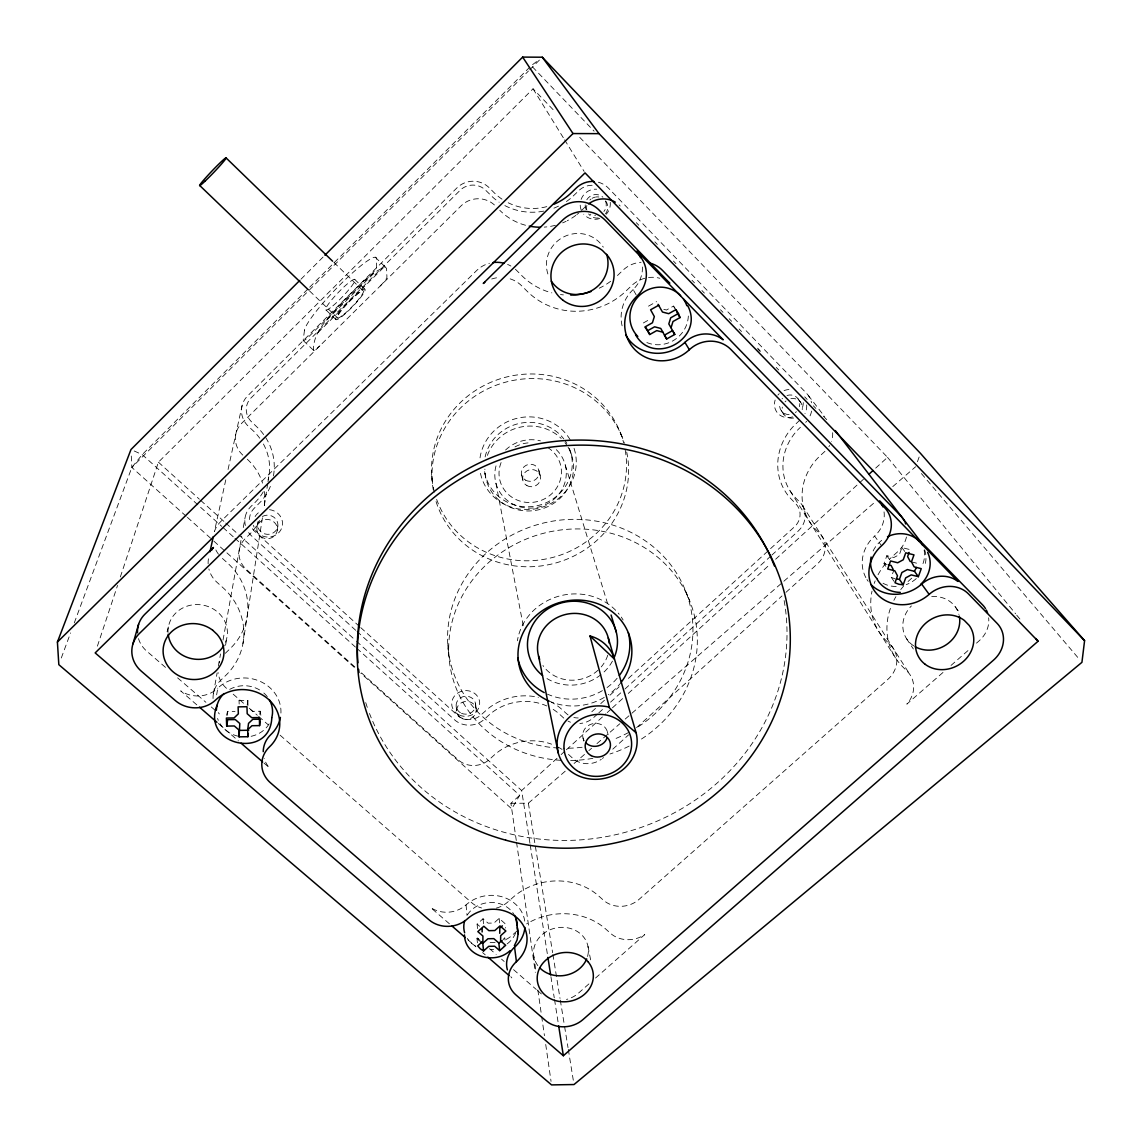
<?xml version="1.0" encoding="UTF-8"?>
<svg xmlns="http://www.w3.org/2000/svg" width="1142" height="1142" viewBox="0 0 1142 1142"><rect width="100%" height="100%" fill="white"/><g stroke="black" fill="none" stroke-linecap="round" stroke-linejoin="round"><path stroke-width="0.75" stroke-dasharray="5 3.75" d="M226.987 715.691L227.429 711.694L235.024 711.58M259.762 714.392L260.148 711.223L252.553 711.338L248.057 707.398M277.292 530.231L277.863 525.948M247.186 705.156L247.843 700.446L239.063 700.574L238.592 703.715M242.932 643.717L262.417 517.811M267.742 483.423L264.045 507.305A56.6 53.132 12 0 0 264.187 489.989M268.013 481.71L268.798 476.599M226.915 714.863L227.429 711.694M256.993 527.261L257.678 522.993M216.623 694.864L217.808 688.155A36.544 33.289 4 0 1 258.606 680.732A36.544 33.289 4 0 1 280.932 713.108M225.559 645.287L227.001 637.079M213.411 693.579L217.108 672.995M218.35 666.129L220.534 653.966M223.033 640.077L241.747 536.112M243.275 527.575L245.116 517.34M885.835 566.346L883.994 563.691L886.834 555.711L893.929 557.496L899.439 554.527L901.923 547.589L910.103 549.645M225.788 479.826L214.425 531.487A27.594 25.823 8.5 0 1 220.806 521.494L476.642 270.54A28.293 27.751 -19.6 0 1 489.418 263.274M228.057 469.49L242.09 405.624M167.103 631.812L168.731 625.316M97.398 646.158L117.555 585.403M120.353 576.953L158.41 462.182L533.043 88.805L555.269 111.916M894.072 581.392L891.274 577.352L893.729 570.472M917.44 461.725L919.253 456.686M61.297 657.992L70.576 632.911M74.287 622.89L131.844 467.421L142.222 454.602L308.426 288.441M356.775 648.285L519.681 795.332L511.716 808.85L360.829 673.238M477.542 928.603L477.099 924.092L483.037 918.753L488.091 923.164L493.972 923.036L499.125 918.425L504.95 923.507L505.492 928.018M503.022 939.695L504.75 937.71L505.121 940.737M301.003 279.19L323.671 256.465M309.682 287.184L531.287 65.636L538.153 60.369M186.103 516.198L131.844 467.421L528.432 71.047M529.688 69.79L539.766 59.727M326.712 320.131L374.919 272.253M317.776 332.85L383.655 267.442M581.649 210.371L586.174 205.96M225.302 653.31L230.127 648.656A65.808 60.683 9.4 0 0 227.258 562.763L222.048 558.095A27.594 25.823 8.5 0 1 220.777 556.868M617.451 275.536L622.775 270.397A28.364 27.337 -36.2 0 1 641.076 262.275M799.757 420.213L793.933 425.738A57.4 53.032 -32.1 0 0 789.664 497.427L796.459 504.521A17.458 16.145 -27.8 0 1 795.146 526.191L627.101 679.576M824.952 451.333L820.498 455.415A55.558 51.005 -31.4 0 0 815.745 529.445L819.628 533.357A22.883 21.013 -27.2 0 1 817.672 563.634L783.298 594.754M595.51 708.411L589.372 713.95M600.778 703.6L604.732 699.989M609.999 695.192L619.207 686.785M597.466 714.093L593.526 717.676A21.184 19.357 -12.9 0 1 579.893 723.5M598.765 712.894L604.018 708.111M610.57 702.144L623.675 690.196M624.988 688.997L770.507 556.34M771.806 555.14L798.03 531.244A21.869 20.213 -27.8 0 0 799.814 502.152L796.088 498.383A53.089 49.035 -32.1 0 1 800.399 427.294M529.931 843.224L521.651 790.535L559.808 755.776M561.136 754.577L565.076 750.979M566.389 749.78L605.874 713.821M607.201 712.622L611.141 709.025M612.455 707.826L622.99 698.247M628.257 693.451L770.393 564.005M775.661 559.209L865.151 477.699M875.686 468.106L887.52 457.328L577.509 135.027M516.284 840.498L510.917 803.311L519.681 795.332M612.769 749.181L628.642 734.82M636.565 727.64L781.97 595.953M477.413 942.849L476.985 938.296L479.54 935.997M516.955 931.03L512.073 935.398A26.409 23.311 -7.8 0 1 503.479 940.608M911.759 578.166L909.603 580.093A66.507 59.441 -29.2 0 0 906.448 583.091M588.901 983.919L578.266 993.312A26.066 22.74 -9.9 0 1 566.518 999.45M595.539 978.037L644.745 934.584A26.295 23.125 -12.6 0 1 610.513 933.314L605.86 929.16A62.667 54.73 -9.9 0 0 526.633 923.878M942.992 672.467L906.834 704.129A27.337 24.425 -25.4 0 0 907.205 671.296L902.651 666.742A66.507 59.441 -29.2 0 1 891.531 605.431M951.029 665.429L969.786 649.013M976.481 643.146L979.165 640.805A27.708 24.739 -29.4 0 0 988.658 617.793M510.917 803.311L528.375 803.183L566.032 770.479M574.098 763.47L587.545 751.793M588.887 750.622L591.57 748.281M596.952 743.613L619.82 723.757M625.188 719.075L630.57 714.407M631.911 713.236L782.513 582.406M783.855 581.235L875.286 501.795M892.773 486.62L915.627 466.75M648.499 306.156L656.579 301.616M643.346 322.958L650.326 319.046M675.222 308.497L673.452 306.099L666.457 310.024L663.374 309.197M380.229 285.971A9.579 1.456 -46.1 0 0 386.924 277.278L386.581 268.47L385.254 266.985C367.596 273.866 355.205 289.954 341.743 302.701C330.509 316.891 313.051 330.224 313.493 350.066A9.493 1.427 -46.4 0 0 319.888 345.783M883.994 563.691L886.834 564.405M911.673 561.95L917.326 563.363M891.274 577.352L895.157 578.894M134.185 450.976L142.222 454.602L221.691 526.334M165.504 667.385L146.661 651.083A28.35 26.009 9.4 0 1 138.282 637.878M177.624 677.863L205.903 702.301M211.284 706.955L216.666 711.609M196.795 704.842L180.693 690.881A28.422 25.98 7 0 0 217.808 688.155M218.279 723.457L238.421 740.915M263.945 763.013L269.312 767.667A27.822 25.224 1.2 0 1 264.202 758.502M449.391 923.778L430.791 907.662A26.923 23.911 -6.1 0 0 466.064 904.892A34.703 30.591 -7.7 0 1 501.895 896.741A34.703 30.591 -7.7 0 1 524.792 921.437M467.977 939.895L475.957 946.804M482.595 952.556L485.25 954.855M477.099 924.092L479.626 926.29M233.196 694.179L243.917 703.558M249.284 708.24L257.321 715.277M258.663 716.448L268.042 724.642M280.104 735.191L471.732 902.737A25.609 22.74 -7.7 0 0 481.524 907.976M480.14 940.466L477.47 938.139A26.409 23.311 -7.8 0 0 480.311 939.766M489.504 948.631L496.185 954.469M501.538 959.137L504.207 961.478M513.557 969.644L536.283 989.486M537.625 990.642L541.636 994.154M354.876 666.957L246.244 569.301A23.24 21.727 6.7 0 1 245.316 538.524L249.484 534.456A56.6 53.132 12 0 0 259.705 520.424M361.5 672.909L458.213 759.858A22.212 20.228 -7.4 0 0 489.504 759.359L493.615 755.59A52.789 47.65 -9.8 0 1 551.572 744.184M187.431 517.383L212.583 539.995M213.911 541.18L355.533 668.47M158.41 462.182L199.35 499.197M200.678 500.382L224.446 521.88M225.773 523.079L237.664 533.828M238.978 535.013L355.219 640.091M356.532 641.276L521.651 790.535M223.018 527.533L233.61 537.097M234.938 538.282L355.447 647.086M359.445 626.444L254.209 530.93A17.73 16.659 7.5 0 1 251.04 526.348M360.772 627.643L458.07 715.848A16.973 15.56 -7.3 0 0 480.368 715.534L487.748 708.897A54.645 49.706 -9.8 0 1 538.353 697.362M355.719 630.298L251.754 536.112A22.198 20.87 7.5 0 1 247.386 530.645M357.032 631.483L454.416 719.703A21.255 19.485 -7.3 0 0 484.365 719.26L488.291 715.634A50.548 45.951 -9.8 0 1 546.761 705.942M568.488 754.419L572.442 758.045A22.126 20.085 -12.8 0 0 601.306 759.33M563.777 718.104L559.98 714.606A50.548 45.951 -9.8 0 0 552.442 708.911M303.344 340.63L313.65 350.437M309.625 291.024L337.718 318.004M326.012 309.996L336.133 319.703M354.634 279.319L364.683 289.069M333.892 262.446L363.099 290.767M375.261 257.207L385.254 266.985M757.831 349.095L760.301 351.65M636.28 222.647L638.763 225.202M654.851 241.861L657.335 244.417M673.437 261.075L675.907 263.631M692.009 280.29L694.479 282.845M701.916 290.539L704.386 293.094M720.488 309.753L722.972 312.308M729.153 318.718L731.637 321.273M739.06 328.967L741.543 331.523M757.631 348.182L760.115 350.737M776.217 367.396L778.687 369.951M804.696 396.859L807.166 399.415M813.361 405.824L815.845 408.393M823.268 416.073L826.979 419.913M532.515 66.921L594.111 131.202M476.985 938.296L479.497 941.179M921.408 473.545L1079.618 659.605M887.52 457.328L1015.609 613.782M1016.723 615.153L1020.106 619.278M808.236 395.332L824.481 416.459M955.254 606.802L960.222 613.44M798.044 398.786L800.67 402.312M901.923 547.589L904.792 551.486M884.051 511.887A28.579 26.18 -30.3 0 1 874.629 536.069L881.538 545.79M886.834 555.711L889.632 559.651M781.371 410.82L783.897 414.418M906.491 638.592L913.343 648.97M802.298 505.264L910.231 675.05M673.452 306.099L674.979 308.526M790.107 490.889L895.357 657.678M533.043 88.805L563.691 138.353M564.619 139.852L584.119 171.386M642.446 266.985A29.863 28.95 -37.1 0 1 633.139 289.54L636.908 296.206M620.206 432.333L622.276 437.357M685.471 590.657L689.768 601.092M570.258 451.019L571.485 454.859M565.261 465.022L608.472 606.502M538.896 470.518L540.309 475.871M607.33 731.736L608.129 734.763M521.608 475.058L522.865 480.454M583.02 738.032L583.733 741.087M587.987 946.361L591.285 963.32M495.928 483.223L523.45 626.83M484.965 473.416L485.678 477.399M260.148 711.223L260.847 715.206M528.375 803.183L552.614 952.656M552.899 954.412L560.023 998.379M560.308 1000.135L564.305 1024.759M564.591 1026.515L568.017 1047.614M568.302 1049.37L573.712 1082.787M530.216 844.98L547.618 955.626M550.929 976.71L554.241 997.78M554.527 999.536L558.395 1024.131M533.657 955.44L535.898 970.828M516.541 842.254L535.312 972.37M537.853 989.957L541.394 1014.567M541.651 1016.323L544.448 1035.666M545.719 1044.459L551.044 1081.388M475.586 703.915L476.214 709.096M499.125 918.425L499.668 922.907M483.037 918.753L483.666 924.734M456.143 705.942L456.657 711.138M431.705 475.614L432.218 480.982M447.821 644.959L448.892 656.122M466.064 904.892L467.007 915.413M131.287 456.043L131.844 467.421M239.063 700.574L239.163 704.043M247.843 700.446L248 705.656M507.59 264.43A28.293 27.751 -19.6 0 1 510.902 266.057M515.37 269.241A28.293 27.751 -19.6 0 1 516.698 270.497L521.823 275.636A68.806 67.292 -41 0 0 551.857 292.88M496.299 908.104A25.609 22.74 -7.7 0 0 507.79 902.009L512.53 897.755A60.797 53.431 -9.9 0 1 598.765 896.027L603.304 900.096A25.509 22.569 -12.7 0 0 639.063 899.368L887.848 679.39A26.494 23.782 -25.7 0 0 890.532 645.016L886.092 640.591A64.423 57.871 -29.5 0 1 872.017 591.142M906.462 536.983A27.151 24.753 -30.4 0 1 897.812 551.629L892.601 556.297A64.423 57.871 -29.5 0 0 889.547 559.209M874.201 583.448A64.423 57.871 -29.5 0 1 875.157 580.935M878.041 574.783A64.423 57.871 -29.5 0 1 886.692 562.292M610.656 281.289A68.806 67.292 -41 0 1 599.236 288.212M563.391 294.879A68.806 67.292 -41 0 1 560.479 294.565M226.501 688.326A26.98 24.739 4.7 0 1 218.122 672.581M219.15 662.974A26.98 24.739 4.7 0 1 219.721 661.446M832.646 432.718A23.382 21.727 -32.6 0 1 831.504 441.369M829.663 445.451A23.382 21.727 -32.6 0 1 828.864 446.722M603.518 757.56A22.126 20.085 -12.8 0 1 602.448 758.474M242.789 455.101A23.711 22.54 11.6 0 1 241.833 423.14L461.125 205.817A24.21 23.996 -28 0 1 495.385 205.86M218.493 554.227A27.594 25.823 8.5 0 1 215.795 549.787M557.724 746.897A52.789 47.65 -9.8 0 1 563.391 750.323M247.257 459.198A56.6 53.132 12 0 1 262.56 483.152M578.823 212.954A58.913 57.942 -54.3 0 1 576.867 214.568M575.853 215.353A58.913 57.942 -54.3 0 1 567.246 220.749M566.104 221.305A58.913 57.942 -54.3 0 1 562.635 222.861M555.44 225.274A58.913 57.942 -54.3 0 1 544.249 227.115M525.548 225.26A58.913 57.942 -54.3 0 1 499.782 210.299M619.064 204.918A24.296 23.639 -43.4 0 1 620.177 205.988M269.141 723.871A28.107 25.609 4 0 1 249.655 736.576M238.021 736.19A28.107 25.609 4 0 1 217.565 718.461M229.685 689.368A28.107 25.609 4 0 1 261.589 691.238M263.831 693.008A28.107 25.609 4 0 1 268.441 698.276M688.341 316.02A29.621 28.422 -34.5 0 1 644.973 341.686M924.635 549.83A28.364 25.709 -29.9 0 1 924.392 566.746M916.298 578.594A28.364 25.709 -29.9 0 1 906.22 584.633M896.213 586.474A28.364 25.709 -29.9 0 1 882.709 583.105M873.13 550.972A28.364 25.709 -29.9 0 1 883.637 538.91M515.527 933.185A26.694 23.525 -7.7 0 1 503.465 946.218M493.63 949.373A26.694 23.525 -7.7 0 1 490.175 949.644M475.457 946.019A26.694 23.525 -7.7 0 1 467.264 938.41M467.421 914.813A26.694 23.525 -7.7 0 1 490.675 902.48A26.694 23.525 -7.7 0 1 513.657 913.871M868.191 581.307A36.872 33.418 -29.9 0 1 866.964 579.508M865.864 577.624A36.872 33.418 -29.9 0 1 874.629 536.069M511.816 977.895A26.466 23.154 -9 0 1 510.831 976.681M622.119 325.855A38.5 36.944 -34.5 0 1 633.139 289.54M617.137 678.248A56.729 52.375 -13.4 0 1 606.502 687.969M602.419 690.625A56.729 52.375 -13.4 0 1 547.446 694.15M517.397 640.805A56.729 52.375 -13.4 0 1 518.054 637.379M518.953 633.996A56.729 52.375 -13.4 0 1 563.563 595.053A56.729 52.375 -13.4 0 1 619.192 614.282M621.262 617.08A56.729 52.375 -13.4 0 1 623.118 620.006M621.319 682.131A57.186 52.732 -13.4 0 1 608.358 694.736M604.246 697.405A57.186 52.732 -13.4 0 1 548.845 700.96M558.538 748.039A123.165 113.943 -13.5 0 1 457.114 593.298A123.165 113.943 -13.5 0 1 649.099 543.535A123.165 113.943 -13.5 0 1 636.679 727.782M628.528 732.536A123.165 113.943 -13.5 0 1 614.225 739.131M582.135 747.253A123.165 113.943 -13.5 0 1 563.249 748.224M561.05 760.329A124.835 115.271 -13.4 0 1 458.542 603.361A124.835 115.271 -13.4 0 1 653.738 554.013A124.835 115.271 -13.4 0 1 638.892 740.658M629.156 746.097A124.835 115.271 -13.4 0 1 609.942 753.991M592.869 758.317A124.835 115.271 -13.4 0 1 570.615 760.529M537.853 965.618A27.551 24.139 -10 0 1 557.025 927.761A27.551 24.139 -10 0 1 587.274 957.367M784.14 600.549A215.71 199.25 -13.5 0 1 625.545 832.247A215.71 199.25 -13.5 0 1 369.494 713.465M367.281 707.369A215.71 199.25 -13.5 0 1 365.283 701.174M225.502 642.218A29.749 27.351 7.9 0 0 226.644 626.401L226.145 624.66A29.749 27.351 7.9 0 0 192.784 604.846A29.749 27.351 7.9 0 0 168.031 632.44M547.875 273.98A31.048 30.263 -35.1 0 1 564.234 236.637A31.048 30.263 -35.1 0 1 603.29 247.143M931.715 596.552A29.135 26.109 -28.6 0 1 958.923 614.482M913.7 645.858A29.135 26.109 -28.6 0 1 903.094 622.005L903.422 620.263A29.135 26.109 -28.6 0 1 911.387 605.931M495.128 942.507A26.409 23.311 -7.8 0 1 488.291 942.25M219.364 713.936A27.851 25.424 4.4 0 1 218.25 712.608M213.054 698.561A27.851 25.424 4.4 0 1 220.577 680.404L225.559 675.621A67.992 62.425 8.9 0 0 222.533 587.274L217.137 582.463A28.521 26.58 7.9 0 1 208.872 568.959M893.872 600.349A66.507 59.441 -29.2 0 1 895.928 596.652M900.738 589.586A66.507 59.441 -29.2 0 1 903.493 586.26M208.13 563.777A28.521 26.58 7.9 0 1 209.329 555.183M644.773 278.277A29.321 28.193 -35.1 0 0 631.497 285.757L625.973 291.039A71.175 69.476 -38.9 0 1 527.076 291.196L521.78 285.9A29.278 28.636 -18.8 0 0 508.747 278.434M648.528 277.535A29.321 28.193 -35.1 0 1 659.819 278.263M491.717 279.005A29.278 28.636 -18.8 0 1 499.254 277.52M924.121 550.044A28.05 25.438 -30 0 1 921.594 566.789M556.34 449.677A35.845 34.103 -14.1 0 1 539.252 506.905A35.845 34.103 -14.1 0 1 496.128 465.493M505.606 449.991A35.845 34.103 -14.1 0 1 540.437 440.841M547.717 447.507A31.305 29.792 -14.1 0 1 556.982 487.406A31.305 29.792 -14.1 0 1 515.656 499.382A31.305 29.792 -14.1 0 1 501.866 460.797M515.013 446.893A31.305 29.792 -14.1 0 1 529.117 442.81M607.758 655.194A36.03 33.261 -13.4 0 1 601.249 666.899M598.065 670.197A36.03 33.261 -13.4 0 1 542.935 665.515M612.455 661.104A45.195 41.754 -13.5 0 1 603.447 672.552M600.935 674.694A45.195 41.754 -13.5 0 1 545.119 677.377M584.19 740.773A12.562 11.42 -13.2 0 1 592.255 723.828A12.562 11.42 -13.2 0 1 607.672 734.691M546.79 206.631A56.201 55.316 -59.3 0 1 508.219 202.776M502.009 199.165A56.201 55.316 -59.3 0 1 493.701 192.27L489.504 188.03A23.083 22.94 -34.9 0 0 456.843 187.973L247.657 395.846A22.64 21.612 12.8 0 0 248.556 426.494L252.81 430.434A54.045 50.976 13 0 1 259.748 438.214M245.373 525.506A22.198 20.87 7.5 0 1 250.883 506.548L254.866 502.651A54.045 50.976 13 0 0 264.644 489.19M569.301 448.435A44.167 42.097 -14.2 0 1 538.967 505.292A44.167 42.097 -14.2 0 1 484.522 470.69M485.122 456.928A44.167 42.097 -14.2 0 1 518.911 423.539A44.167 42.097 -14.2 0 1 563.763 438.871M565.404 441.112A44.167 42.097 -14.2 0 1 566.875 443.467M568.088 447.264A44.438 42.325 -14.2 0 1 540.009 509.446A44.438 42.325 -14.2 0 1 484.893 469.119M487.391 455.415A44.438 42.325 -14.2 0 1 561.222 438.457M564.962 442.639A44.438 42.325 -14.2 0 1 566.603 444.909M598.394 182.235A23.168 22.612 -46.3 0 1 608.515 188.216L806.48 393.233A22.34 20.87 -33.4 0 1 811.548 402.798M570.5 722.201A21.184 19.357 -12.9 0 1 568.059 721.13M263.431 444.024A54.045 50.976 13 0 1 268.099 479.84M811.591 411.091A22.34 20.87 -33.4 0 1 809.121 417.729M806.652 421.284A22.34 20.87 -33.4 0 1 805.681 422.354M605.76 201.063A10.721 10.449 -45.9 0 1 605.403 213.968M598.294 217.994A10.721 10.449 -45.9 0 1 588.63 213.954M586.76 209.571A10.721 10.449 -45.9 0 1 586.86 205.432M589.9 200.007A10.721 10.449 -45.9 0 1 590.956 199.079M592.141 198.308A10.721 10.449 -45.9 0 1 595.396 197.095M596.081 196.981A10.721 10.449 -45.9 0 1 598.851 196.995M605.574 201.063A10.663 10.392 -46.2 0 1 603.918 211.498M595.467 215.595A10.663 10.392 -46.2 0 1 594.782 215.581M590.857 214.51A10.663 10.392 -46.2 0 1 590.257 214.182M586.203 209.728A10.663 10.392 -46.2 0 1 585.261 204.389M586.774 199.807A10.663 10.392 -46.2 0 1 602.905 197.166M270.368 486.392A58.428 55.116 13.1 0 1 260.833 501.595L253.581 508.918A17.73 16.659 7.5 0 0 249.713 522.151M263.645 434.545A58.428 55.116 13.1 0 0 258.834 428.778L251.069 421.369A18.072 17.258 12.9 0 1 250.412 398.558L460.783 189.643A18.429 18.315 -35.4 0 1 485.093 189.686L492.987 197.423A60.754 59.798 -59.6 0 0 499.125 202.191M265.743 437.629A58.428 55.116 13.1 0 1 273.409 476.071M269.483 509.675A14.618 13.733 7.4 0 1 282.531 523.793A14.618 13.733 7.4 0 1 268.941 537.054A14.618 13.733 7.4 0 1 253.51 525.277M255.094 516.584A14.618 13.733 7.4 0 1 259.505 511.973M262.403 516.498A10.207 9.593 7.3 0 1 277.62 522.593A10.207 9.593 7.3 0 1 267.1 534.328A10.207 9.593 7.3 0 1 258.206 521.18M787.009 395.503A10.278 9.607 -33.6 0 1 799.457 406.666M796.402 411.705A10.278 9.607 -33.6 0 1 795.36 412.548M789.122 414.603A10.278 9.607 -33.6 0 1 779.686 404.211M782.056 398.858A10.278 9.607 -33.6 0 1 782.498 398.358M803.283 402.626A14.732 13.761 -33.7 0 1 801.384 409.778M792.691 416.887A14.732 13.761 -33.7 0 1 778.401 413.918A14.732 13.761 -33.7 0 1 775.118 400.057M777.888 395.103A14.732 13.761 -33.7 0 1 779.215 393.704M784.083 390.621A14.732 13.761 -33.7 0 1 790.607 389.55M574.055 448.363A48.492 46.222 -14.2 0 1 538.153 508.318A48.492 46.222 -14.2 0 1 479.911 469.962M480.025 457.842A48.492 46.222 -14.2 0 1 519.225 417.829A48.492 46.222 -14.2 0 1 570.329 440.07M610.256 202.334A15.26 14.889 -46.4 0 1 606.316 214.225M599.721 218.536A15.26 14.889 -46.4 0 1 583.705 214.196M581.207 210.042A15.26 14.889 -46.4 0 1 580.207 204.261M581.121 199.407A15.26 14.889 -46.4 0 1 596.652 189.201M806.68 404.925A17.829 16.659 -33.5 0 1 804.967 413.661M578.209 717.947A16.916 15.46 -12.9 0 1 573.869 717.49M568.059 714.906A16.916 15.46 -12.9 0 1 567.217 714.278L560.094 707.869A54.645 49.706 -9.8 0 0 551.486 702.23M790.878 398.672A10.349 9.664 -33.5 0 1 802.241 409.607M793.676 418.029A10.349 9.664 -33.5 0 1 782.313 407.123M785.039 401.884A10.349 9.664 -33.5 0 1 786.024 400.97M626.715 452.061A98.583 93.815 -14.1 0 1 552.657 563.791A98.583 93.815 -14.1 0 1 435.345 499.111M433.318 490.146A98.583 93.815 -14.1 0 1 507.962 381.556A98.583 93.815 -14.1 0 1 624.36 443.153M625.188 449.934A97.769 93.13 -14.2 0 1 552.728 557.439A97.769 93.13 -14.2 0 1 436.658 499.411M434.417 492.145A97.769 93.13 -14.2 0 1 505.264 377.331A97.769 93.13 -14.2 0 1 623.546 442.482M566.403 201.534A60.754 59.798 -59.6 0 0 571.6 197.523L579.693 189.829A18.5 18.044 -46.4 0 1 594.268 185.447M558.509 206.145A60.754 59.798 -59.6 0 1 552.5 208.686M543.72 211.113A60.754 59.798 -59.6 0 1 502.423 204.247M304.471 330.324L303.187 340.273A9.507 1.37 -46.4 0 0 309.553 335.934L369.922 275.936A9.593 1.385 -46.1 0 0 376.66 267.257L376.532 258.634A51.533 7.309 -46.2 0 0 341.173 283.616A51.533 7.309 -46.2 0 0 304.471 330.324M346.811 303.686L343.271 307.626A21.041 3.126 -46.2 0 0 339.031 318.575A21.041 3.126 -46.2 0 0 361.629 296.135A21.041 3.126 -46.2 0 0 357.889 293.123L346.811 303.686M525.663 480.197A8.936 8.508 -14.1 0 0 539.167 472.717A8.936 8.508 -14.1 0 0 525.934 465.408A8.936 8.508 -14.1 0 0 525.663 480.197M526.947 485.621A9.022 8.579 -14.1 0 0 540.566 478.098A9.022 8.579 -14.1 0 0 527.219 470.732A9.022 8.579 -14.1 0 0 526.947 485.621M459.412 715.078A14.004 12.848 -7.1 0 0 479.669 702.458A14.004 12.848 -7.1 0 0 458.028 692.866A14.004 12.848 -7.1 0 0 459.412 715.078M461.511 713.307A9.778 8.965 -7.1 0 0 475.643 704.486A9.778 8.965 -7.1 0 0 460.526 697.805A9.778 8.965 -7.1 0 0 461.511 713.307M260.519 536.355A10.264 9.636 7.2 0 0 277.206 530.859A10.264 9.636 7.2 0 0 263.574 519.938A10.264 9.636 7.2 0 0 260.519 536.355M343.842 314.378A18.7 2.769 -46.2 0 0 363.527 291.353A18.7 2.769 -46.2 0 0 343.928 307.426A18.7 2.769 -46.2 0 0 343.842 314.378M332.864 305.842A21.07 2.983 -46.2 0 0 355.105 279.961A21.07 2.983 -46.2 0 0 333.107 298.19A21.07 2.983 -46.2 0 0 332.864 305.842M462.053 718.546A9.835 9.008 -7.1 0 0 476.271 709.682A9.835 9.008 -7.1 0 0 461.068 702.972A9.835 9.008 -7.1 0 0 462.053 718.546"/><path stroke-width="1.5" d="M482.124 931.958L482.167 928.489M499.725 933.314L499.796 928.132L502.366 925.819M247.9 736.704L247.686 729.781L251.968 725.712L259.591 725.598L259.362 717.561L251.725 717.676L247.186 713.707L246.972 706.727L238.121 706.855L238.35 713.836L234.067 717.933L226.401 718.033L226.687 726.084L234.324 725.969L238.864 729.909L239.092 736.847L247.9 736.704L248.328 733.478M271.796 717.933C269.855 760.501 200.649 745.298 217.094 705.185M259.591 725.598L260.176 720.802M324.928 255.208L522.665 57.1L542.279 57.214L920.452 453.331L1084.586 640.662L1081.931 662.331L573.998 1084.543L551.543 1084.9L58.827 664.673L57.414 642.032L130.973 449.534L299.746 280.447M247.686 729.781L248.542 723.357L252.796 719.317L260.376 719.203M239.092 736.847L239.791 723.486L235.295 719.574L227.701 719.674L226.687 726.084M517.326 927.647L518.14 933.771L517.126 939.909L514.371 945.676M209.971 551.8L213.311 536.583M132.957 643.874L138.582 624.388M671.068 327.697L672.981 321.516L680.032 317.576L678.419 313.365L675.75 309.739L668.698 313.679L662.474 312.037L658.063 304.329M903.208 584.79L899.425 579.379L901.894 572.513L907.39 569.558L914.457 571.314L918.354 576.667L921.251 568.659L914.142 566.875L911.473 561.835L913.985 554.869L905.749 552.799L903.251 559.766L897.698 562.763L890.56 560.965L887.691 569.002L894.814 570.786L897.498 575.811L895.014 582.748L898.925 584.29L903.208 584.79L905.706 577.866L911.245 574.897L918.354 576.667M909.103 552.414L907.619 556.582L910.26 561.593M914.457 571.314L916.426 567.474M920.538 584.447C929.345 576.61 933.1 563.177 927.604 552.385M57.414 642.032L572.998 133.557L599.022 133.643L1084.586 640.662M869.105 474.101L873.045 470.504M483.566 950.972L482.795 943.349L487.934 938.753L493.801 938.624L498.826 943.007L499.696 950.629L505.663 945.291L500.61 940.88L500.681 935.655L505.863 931.016L500.01 925.905L494.829 930.544L488.904 930.673L483.823 926.233L477.841 931.615L482.923 936.04L482.88 941.265L477.713 945.89L480.254 948.788L483.566 950.972L488.733 946.347L494.643 946.218L499.696 950.629M1038.078 641.233L585.047 172.885L95.171 652.91L563.363 1055.736L1038.078 641.233L1035.823 638.492M674.765 334.449L666.657 338.974L664.444 335.134L672.495 330.638L674.765 334.449L668.812 323.928L670.711 317.804L677.706 313.893L676.107 309.696M498.826 943.007L502.166 940.694M510.046 950.644C495.4 964.876 464.794 957.11 464.466 934.898M644.959 327.14L647.628 330.709L654.609 326.812L660.761 328.439L666.657 338.974M658.748 305.228L650.597 309.782L654.337 316.591L652.439 322.772L645.401 326.712L649.727 334.52L656.75 330.595L662.945 332.222M248.756 730.252L240.02 730.38M896.584 579.051L899.425 579.379M900.31 592.384C891.003 592.37 881.852 587.659 877.256 579.437M888.248 564.762L891.074 565.461L893.073 569.216M636.094 732.75L623.218 721.801L608.6 707.026A40.227 36.501 -13.2 0 0 557.339 739.873A40.227 36.501 -13.2 0 0 599.322 779.144A40.227 36.501 -13.2 0 0 636.094 732.75L608.286 637.907M590 635.98C601.377 638.963 611.127 647.628 614.396 659.062L590 635.98L609.371 707.312M480.596 941.893L482.795 943.349M199.493 707.169L216.937 722.301M241.119 743.242L262.603 761.857M452.046 926.076L465.322 937.596M487.905 957.167L509.161 975.582M199.779 185.561L308.34 289.797M225.973 157.796L332.622 261.218M835.33 430.577L920.152 540.923L982.505 604.789A27.708 24.739 -29.4 0 1 985.503 608.629M636.936 251.04L723.186 339.802A29.378 27.893 -33 0 0 684.9 342.372A38.5 36.944 -34.5 0 1 625.63 334.849M879.654 500.81L958.024 581.449A28.15 25.252 -29.5 0 0 921.68 584.09A36.872 33.418 -29.9 0 1 871.046 584.618M635.509 334.663C653.752 367.196 705.299 337.989 687.598 305.514M542.279 57.214L599.022 133.643M921.68 584.09L929.145 594.368A28.536 25.538 -29.4 0 1 968.502 593.94L997.08 623.332A28.379 25.224 -29.2 0 1 993.569 660.09L582.948 1019.592A26.651 23.14 -9.9 0 1 545.505 1020.477L515.913 994.896A26.808 23.397 -9 0 1 516.427 961.678A35.159 30.905 -7.7 0 0 517.012 917.797A35.159 30.905 -7.7 0 0 467.321 918.925A27.28 24.153 -6.1 0 1 428.907 919.724L270.554 782.884A28.193 25.509 1.1 0 1 269.583 746.782A37.044 33.675 3.8 0 0 268.156 699.061A37.044 33.675 3.8 0 0 215.738 699.903A28.807 26.295 6.8 0 1 175.197 700.46L141.251 671.125A29.05 26.552 9 0 1 139.424 633.467L562.464 220.249A30.477 29.721 -39.3 0 1 605.274 220.278L638.307 254.266A30.292 29.335 -36.5 0 1 636.908 296.206A39.056 37.415 -34.1 0 0 634.995 349.766A39.056 37.415 -34.1 0 0 689.368 349.723A29.792 28.25 -32.6 0 1 730.98 349.58L884.422 507.433A28.978 26.48 -30.1 0 1 881.538 545.79A37.372 33.803 -29.7 0 0 877.727 594.811A37.372 33.803 -29.7 0 0 929.145 594.368M522.665 57.1L572.998 133.557M677.706 313.893L680.032 317.576M684.9 342.372L689.368 349.723M647.628 330.709L649.727 334.52M611.084 615.024L616.28 632.068M538.553 656.065L558.224 752.921M959.323 616.166L959.58 617.865A29.135 26.109 -28.6 0 1 945.961 644.945A29.135 26.109 -28.6 0 1 915.199 646.757M547.889 957.381L550.658 974.954M558.666 1025.887L563.363 1055.736M516.241 919.51L518.14 933.771M524.92 927.432A34.703 30.591 -7.7 0 1 514.571 947.232L516.427 961.678M591.014 291.553A68.806 67.292 -41 0 1 570.743 295.107M650.155 263.16A28.364 27.337 -36.2 0 1 662.474 270.368L900.61 515.741A27.151 24.753 -30.4 0 1 904.407 520.995M905.121 522.451A27.151 24.753 -30.4 0 1 905.706 523.964M493.073 262.546A28.293 27.751 -19.6 0 1 504.093 263.26M540.466 227.229A58.913 57.942 -54.3 0 1 529.217 226.116M588.601 203.876A24.296 23.639 -43.4 0 1 615.324 202.163M216.38 710.181A28.107 25.609 4 0 1 223.989 693.551M269.355 699.746A28.107 25.609 4 0 1 271.767 717.676M683.458 299.076A29.621 28.422 -34.5 0 1 686.827 305.699M637.793 336.447A29.621 28.422 -34.5 0 1 639.22 295.635A29.621 28.422 -34.5 0 1 680.618 295.621M877.313 578.994A28.364 25.709 -29.9 0 1 871.089 557.01M887.505 536.697A28.364 25.709 -29.9 0 1 919.339 541.294M464.637 932.8A26.694 23.525 -7.7 0 1 464.723 920.58M514.457 915.213A26.694 23.525 -7.7 0 1 517.055 925.605M137.497 632.796A28.35 26.009 9.4 0 1 144.906 614.196L213.44 547.461A28.521 26.58 7.9 0 0 211.47 550.401M881.467 503.722A28.579 26.18 -30.3 0 1 882.852 506.862M986.303 610.042A27.708 24.739 -29.4 0 1 987.573 613.026M628.343 632.697A56.729 52.375 -13.4 0 1 619.364 675.464M544.234 692.594A56.729 52.375 -13.4 0 1 517.754 657.949M548.845 700.96A57.186 52.732 -13.4 0 1 525.591 628.228A57.186 52.732 -13.4 0 1 605.703 607.416A57.186 52.732 -13.4 0 1 621.319 682.131M638.021 252.61A29.863 28.95 -37.1 0 1 640.576 257.678M507.391 969.886A26.466 23.154 -9 0 1 514.571 947.232M359.016 672.552A215.71 199.25 -13.5 0 1 358.602 669.312M357.946 662.788A215.71 199.25 -13.5 0 1 527.247 446.137A215.71 199.25 -13.5 0 1 774.404 565.947M586.702 958.895A27.551 24.139 -10 0 1 539.98 968.073M484.822 282.36A29.278 28.636 -18.8 0 0 483.252 283.459L557.624 210.328A29.721 29.021 -40.8 0 1 599.364 210.356L669.797 283.216A29.321 28.193 -35.1 0 0 666.714 281.132M263.231 751.679A27.822 25.224 1.2 0 1 270.911 734.52A36.544 33.289 4 0 0 280.418 717.419M223.889 645.444A29.749 27.351 7.9 0 1 192.013 658.734A29.749 27.351 7.9 0 1 168.174 634.224M606.645 254.309A31.048 30.263 -35.1 0 1 607.173 256.222L607.573 258.178A31.048 30.263 -35.1 0 1 588.316 292.195A31.048 30.263 -35.1 0 1 551.286 281.089M921.908 543.763A28.05 25.438 -30 0 1 922.622 545.262M920.152 540.923A28.05 25.438 -30 0 1 921.08 542.322M539.652 659.362A36.03 33.261 -13.4 0 1 565.804 614.425A36.03 33.261 -13.4 0 1 609.143 643.06M542.521 675.464A45.195 41.754 -13.5 0 1 535.826 620.063A45.195 41.754 -13.5 0 1 594.497 605.874A45.195 41.754 -13.5 0 1 613.882 658.206M607.159 737.675A12.562 11.42 -13.2 0 1 586.117 743.128M593.983 181.492A23.168 22.612 -46.3 0 0 576.082 188.173L571.757 192.398A56.201 55.316 -59.3 0 1 553.656 204.318M212.84 630.355L211.256 629.199A30.477 27.936 7.6 0 0 163.62 645.772A30.477 27.936 7.6 0 0 201.063 678.819A30.477 27.936 7.6 0 0 217.066 634.338L212.84 630.355M925.12 664.273L923.75 663.159A29.835 26.623 -28.4 0 1 920.195 659.319L919.21 657.878A29.835 26.623 -28.4 0 1 926.505 622.533A29.835 26.623 -28.4 0 1 964.276 620.377L969.187 625.402A29.835 26.623 -28.4 0 1 963.463 661.389A29.835 26.623 -28.4 0 1 925.12 664.273M562.778 300.089L561.207 298.804A31.848 30.977 -33.9 0 1 558.595 255.408A31.848 30.977 -33.9 0 1 602.434 250.469L608.101 256.265A31.848 30.977 -33.9 0 1 604.275 297.291A31.848 30.977 -33.9 0 1 562.778 300.089M587.973 961.678L586.845 960.451A28.179 24.567 -10 0 0 539.138 969.187A28.179 24.567 -10 0 0 568.83 1001.434A28.179 24.567 -10 0 0 587.973 961.678M505.749 840.184A217.423 200.607 -13.4 0 0 785.796 598.622A217.423 200.607 -13.4 0 0 429.706 501.152A217.423 200.607 -13.4 0 0 505.749 840.184M579.936 772.392A33.989 30.834 -13.2 0 0 631.597 744.998A33.989 30.834 -13.2 0 0 581.806 718.689A33.989 30.834 -13.2 0 0 579.936 772.392M591.171 755.619A12.705 11.52 -13.2 0 0 610.456 745.326A12.705 11.52 -13.2 0 0 591.799 735.548A12.705 11.52 -13.2 0 0 591.171 755.619M205.203 181.007A19.171 1.128 -46.3 0 0 226.102 158.096A19.171 1.128 -46.3 0 0 207.401 175.911A19.171 1.128 -46.3 0 0 205.203 181.007"/></g></svg>
